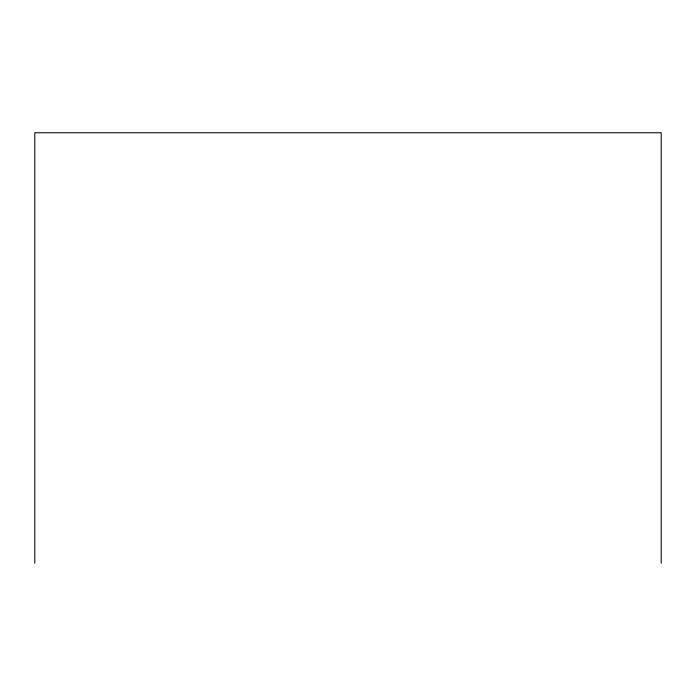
<?xml version="1.0" encoding="UTF-8"?>
<svg xmlns="http://www.w3.org/2000/svg" width="696" height="696" viewBox="0 0 696 696"><rect width="100%" height="100%" fill="white"/><g stroke="black" fill="none" stroke-linecap="round" stroke-linejoin="round"><path stroke-width="1.04" d="M661.2 563.247L661.2 132.753L34.8 132.753L34.8 563.247"/></g></svg>
